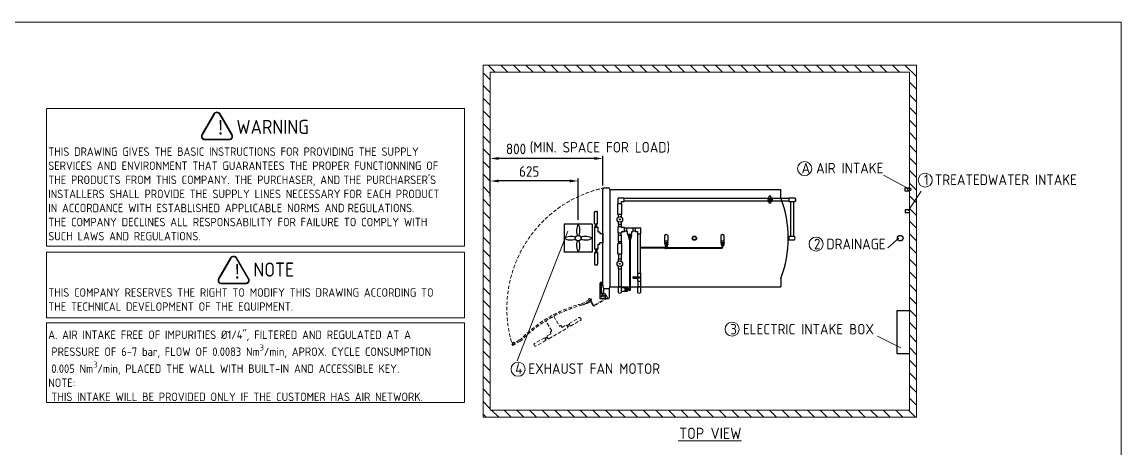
# Model space of a CAD drawing. Header units: millimetres. Extents: x -414134 to -402414, y -47635 to -39395.
# Drawn here: x -410227 to -402414, y -42427 to -39395 of the extents above; entities that cross this region are included whole.
import ezdxf

# ---------------------------------------------------------------- set-up
doc = ezdxf.new("R2010")
doc.units = ezdxf.units.MM
doc.linetypes.add('HIDDEN', pattern=[9.525, 6.35, -3.175])
doc.layers.get('0').update_dxf_attribs({"lineweight": 25})
for name, color, linetype, lineweight in [('D', 3, 'Continuous', 13), ('F', 7, 'Continuous', 15), ('H', 2, 'HIDDEN', 15), ('S', 4, 'Continuous', 15)]:
    doc.layers.add(name, color=color, linetype=linetype, lineweight=lineweight)
doc.styles.get("Standard").update_dxf_attribs({"font": 'KAIU.TTF'})
doc.styles.add('STU25', font='isocp2.shx')
doc.dimstyles.new('STU25', dxfattribs={"dimscale": 30, "dimtxt": 2.5, "dimasz": 2, "dimexe": 0.6, "dimexo": 1, "dimgap": 1, "dimtad": 1, "dimdsep": 46, "dimtxsty": 'STU25', "dimcen": 2, "dimazin": 2, "dimtfac": 1, "dimtmove": 0, "dimatfit": 3, "dimfxl": 0, "dimtolj": 1, "dimtzin": 0, "dimarcsym": 0})

# ---------------------------------------------------------------- blocks, each defined once
blk = doc.blocks.new('*D5')
at = {"layer": 'D', "color": 0, "linetype": 'Continuous', "lineweight": -2}
for p, q in [((-406897.9, -40604.4), (-406897.9, -40505.8)), ((-406332.9, -40523.8), (-406837.9, -40523.8)), ((-406272.9, -40799.9), (-406272.9, -40505.8))]:
    blk.add_line(p, q, dxfattribs=at)
at = {"layer": 'D', "color": 0}
for points in [[(-406837.9, -40513.8), (-406837.9, -40533.8), (-406897.9, -40523.8)], [(-406332.9, -40533.8), (-406332.9, -40513.8), (-406272.9, -40523.8)]]:
    blk.add_solid(points, dxfattribs=at)
at = {"layer": 'Defpoints', "color": 0}
for p in [(-406897.9, -40523.8), (-406897.9, -40634.4), (-406272.9, -40829.9)]:
    blk.add_point(p, dxfattribs=at)
at = {"layer": 'D', "color": 0, "insert": (-406621.7, -40456.3), "char_height": 75, "attachment_point": 5, "style": 'STU25'}
blk.add_mtext('\\A1;625', dxfattribs=at)
blk = doc.blocks.new('*D10')
at = {"layer": 'D', "color": 0, "lineweight": -2}
for p, q in [((-406897.9, -40634.4), (-406897.9, -40345.9)), ((-406157.9, -40363.9), (-406837.9, -40363.9)), ((-406097.9, -40554.9), (-406097.9, -40345.9))]:
    blk.add_line(p, q, dxfattribs=at)
at = {"layer": 'D', "color": 0}
for points in [[(-406837.9, -40353.9), (-406837.9, -40373.9), (-406897.9, -40363.9)], [(-406157.9, -40373.9), (-406157.9, -40353.9), (-406097.9, -40363.9)]]:
    blk.add_solid(points, dxfattribs=at)
at = {"layer": 'Defpoints', "color": 0}
for p in [(-406897.9, -40363.9), (-406097.9, -40584.9), (-406897.9, -40664.4)]:
    blk.add_point(p, dxfattribs=at)
at = {"layer": 'D', "color": 0, "insert": (-406714.7, -40296.4), "char_height": 75, "attachment_point": 5, "style": 'STU25'}
blk.add_mtext('\\A1;800', dxfattribs=at)
blk = doc.blocks.new('521245')
at = {"layer": 'D'}
h = blk.add_hatch(color=11, dxfattribs=at)
edge = h.paths.add_edge_path()
edge.add_line((-242346.7, -14322.6), (-242432.1, -14470.5))
edge.add_arc((-242410.4, -14483), 25, 150, 270)
edge.add_line((-242410.4, -14508), (-242239.7, -14508))
edge.add_arc((-242239.7, -14483), 25, 270, 390)
edge.add_line((-242218.1, -14470.5), (-242303.4, -14322.6))
edge.add_arc((-242325.1, -14335.1), 25, 30, 150)
edge = h.paths.add_edge_path(flags=16)
edge.add_arc((-242325.1, -14335.1), 20, 30, 150)
edge.add_line((-242342.4, -14325.1), (-242427.7, -14473))
edge.add_arc((-242410.4, -14483), 20, 150, 270)
edge.add_line((-242410.4, -14503), (-242239.7, -14503))
edge.add_arc((-242239.7, -14483), 20, 270, 390)
edge.add_line((-242222.4, -14473), (-242307.7, -14325.1))
at = {"layer": 'D', "color": 11}
for p, q in [((-242346.7, -14322.6), (-242432.1, -14470.5)), ((-242342.4, -14325.1), (-242427.7, -14473)), ((-242307.7, -14325.1), (-242222.4, -14473)), ((-242303.4, -14322.6), (-242218.1, -14470.5)), ((-242410.4, -14503), (-242239.7, -14503)), ((-242410.4, -14508), (-242239.7, -14508))]:
    blk.add_line(p, q, dxfattribs=at)
for centre, radius, start, end in [((-242325.1, -14335.1), 25, 30, 150), ((-242325.1, -14335.1), 20, 30, 150), ((-242410.4, -14483), 25, 150, 270), ((-242410.4, -14483), 20, 150, 270), ((-242239.7, -14483), 25, 270, 30), ((-242239.7, -14483), 20, 270, 30)]:
    blk.add_arc(centre, radius, start, end, dxfattribs=at)
at = {"layer": 'D', "color": 11, "insert": (-242333.4, -14369.8), "char_height": 100, "attachment_point": 1, "style": 'STU25'}
blk.add_mtext('{\\f標楷體|b0|i0|c136|p65;!}', dxfattribs=at)
blk = doc.blocks.new('541')
at = {"layer": 'D'}
h = blk.add_hatch(color=11, dxfattribs=at)
edge = h.paths.add_edge_path()
edge.add_line((-239711.4, -15363.8), (-239796.8, -15511.7))
edge.add_arc((-239775.1, -15524.2), 25, 150, 270)
edge.add_line((-239775.1, -15549.2), (-239604.4, -15549.2))
edge.add_arc((-239604.4, -15524.2), 25, 270, 390)
edge.add_line((-239582.8, -15511.7), (-239668.1, -15363.8))
edge.add_arc((-239689.8, -15376.3), 25, 30, 150)
edge = h.paths.add_edge_path(flags=16)
edge.add_arc((-239689.8, -15376.3), 20, 30, 150)
edge.add_line((-239707.1, -15366.3), (-239792.5, -15514.2))
edge.add_arc((-239775.1, -15524.2), 20, 150, 270)
edge.add_line((-239775.1, -15544.2), (-239604.4, -15544.2))
edge.add_arc((-239604.4, -15524.2), 20, 270, 390)
edge.add_line((-239587.1, -15514.2), (-239672.5, -15366.3))
at = {"layer": 'D', "color": 11}
for p, q in [((-239711.4, -15363.8), (-239796.8, -15511.7)), ((-239707.1, -15366.3), (-239792.5, -15514.2)), ((-239672.5, -15366.3), (-239587.1, -15514.2)), ((-239668.1, -15363.8), (-239582.8, -15511.7)), ((-239775.1, -15544.2), (-239604.4, -15544.2)), ((-239775.1, -15549.2), (-239604.4, -15549.2))]:
    blk.add_line(p, q, dxfattribs=at)
for centre, radius, start, end in [((-239689.8, -15376.3), 25, 30, 150), ((-239689.8, -15376.3), 20, 30, 150), ((-239775.1, -15524.2), 25, 150, 270), ((-239775.1, -15524.2), 20, 150, 270), ((-239604.4, -15524.2), 25, 270, 30), ((-239604.4, -15524.2), 20, 270, 30)]:
    blk.add_arc(centre, radius, start, end, dxfattribs=at)
at = {"layer": 'D', "color": 11, "insert": (-239698.1, -15411.1), "char_height": 100, "attachment_point": 1, "style": 'STU25'}
blk.add_mtext('{\\f標楷體|b0|i0|c136|p65;!}', dxfattribs=at)

msp = doc.modelspace()

# ---------------------------------------------------------------- hatches: boundary and pattern name
at = {"layer": 'H', "linetype": 'HIDDEN', "ltscale": 10}
h = msp.add_hatch(dxfattribs=at)
h.set_pattern_fill('ANSI31', color=256, scale=20, angle=270, style=0)
h.set_pattern_definition([(315, (-393168.53, -46261.22), (44.90128, 44.90128), [])])
h.paths.add_polyline_path([(-406947.9, -39700.401), (-406947.9, -42200.401), (-403868.827, -42200.401), (-403868.827, -39700.401)])
h.paths.add_polyline_path([(-406897.9, -39750.401), (-406897.9, -42150.401), (-403918.827, -42150.401), (-403918.827, -39750.401)], flags=16)

# ---------------------------------------------------------------- linework, layer by layer
at = {"linetype": 'Continuous'}
for p, q in [((-406097.896, -40597.401), (-406097.896, -40584.901)), ((-406084.896, -40571.901), (-406059.896, -40571.901)), ((-403951.202, -40572.771), (-403918.827, -40572.771)), ((-403951.202, -40572.771), (-403951.202, -40592.771)), ((-403951.202, -40592.771), (-403918.827, -40592.771)), ((-405989.4, -40686.968), (-405989.4, -40646.901)), ((-405947.286, -40644.901), (-405987.4, -40644.901)), ((-405964.4, -40686.968), (-405964.4, -40669.901)), ((-405964.4, -40669.901), (-405947.286, -40669.901)), ((-405947.286, -40647.401), (-405947.286, -40644.901)), ((-405947.286, -40669.901), (-405947.286, -40644.901)), ((-404924.62, -40647.401), (-405947.286, -40647.401)), ((-404924.62, -40667.401), (-405947.286, -40667.401)), ((-404914.62, -40644.901), (-404924.62, -40644.901)), ((-404924.62, -40644.901), (-404924.62, -40669.901)), ((-404914.62, -40669.901), (-404924.62, -40669.901)), ((-404914.62, -40682.401), (-404914.62, -40632.401)), ((-404904.62, -40632.401), (-404914.62, -40632.401)), ((-404914.62, -40644.901), (-404914.62, -40669.901)), ((-404904.62, -40682.401), (-404914.62, -40682.401)), ((-404904.62, -40682.401), (-404904.62, -40632.401)), ((-404904.62, -40644.901), (-404904.62, -40669.901)), ((-404894.62, -40644.901), (-404904.62, -40644.901)), ((-404894.62, -40669.901), (-404904.62, -40669.901)), ((-404894.62, -40644.901), (-404894.62, -40669.901)), ((-404775.095, -40647.401), (-404894.62, -40647.401)), ((-404775.095, -40667.401), (-404894.62, -40667.401)), ((-404775.095, -40644.901), (-404775.095, -40669.901)), ((-404729.596, -40644.901), (-404775.095, -40644.901)), ((-404775.095, -40669.901), (-404729.596, -40669.901)), ((-404761.065, -40917.401), (-404761.065, -40669.901)), ((-404741.065, -40917.401), (-404741.065, -40669.901)), ((-404724.596, -40657.401), (-404729.596, -40644.901)), ((-404729.596, -40669.901), (-404724.596, -40657.401)), ((-406155.86, -40828.717), (-406155.86, -40744.99)), ((-406150.86, -40739.99), (-406139.86, -40739.99)), ((-406134.86, -40828.717), (-406134.86, -40744.99)), ((-405989.4, -40761.968), (-405989.4, -40780.865)), ((-405964.4, -40780.865), (-405964.4, -40761.968)), ((-406172.9, -40829.901), (-406372.9, -40829.901)), ((-406372.9, -40829.901), (-406372.9, -41029.901)), ((-406172.9, -40829.901), (-406172.9, -41029.901)), ((-406155.36, -40851.151), (-406156.86, -40852.651)), ((-406156.86, -40852.651), (-406156.86, -41007.151)), ((-406155.86, -40828.717), (-406134.86, -40828.717)), ((-406155.36, -40851.151), (-406135.36, -40851.151)), ((-406150.11, -40851.151), (-406150.11, -40828.717)), ((-406140.61, -40851.151), (-406140.61, -40828.717)), ((-406135.36, -40851.151), (-406133.86, -40852.651)), ((-406133.86, -40852.651), (-406133.86, -40884.901)), ((-405989.4, -40812.09), (-405989.4, -40831.478)), ((-405989.4, -40831.478), (-405964.4, -40831.478)), ((-405989.4, -40847.013), (-405964.4, -40847.013)), ((-405989.4, -40892.013), (-405989.4, -40847.013)), ((-405986.9, -40831.478), (-405986.9, -40847.013)), ((-405966.9, -40831.478), (-405966.9, -40847.013)), ((-405964.4, -40831.478), (-405964.4, -40812.09)), ((-405964.4, -40854.513), (-405964.4, -40847.013)), ((-405944.4, -40854.513), (-405964.4, -40854.513)), ((-405944.4, -40884.513), (-405944.4, -40854.513)), ((-405929.011, -40857.013), (-405884.011, -40857.013)), ((-405929.011, -40857.013), (-405929.011, -40882.013)), ((-405884.011, -40857.013), (-405884.011, -40882.013)), ((-405868.623, -40857.013), (-405828.556, -40857.013)), ((-406133.86, -40884.901), (-406120.36, -40884.901)), ((-406118.86, -40886.401), (-406120.36, -40884.901)), ((-406118.86, -40886.401), (-406118.86, -40897.401)), ((-406118.86, -40897.401), (-406097.896, -40897.401)), ((-405989.4, -40892.013), (-405964.4, -40892.013)), ((-405989.4, -40907.401), (-405989.4, -40952.401)), ((-405989.4, -40907.401), (-405964.4, -40907.401)), ((-405986.9, -40907.401), (-405986.9, -40892.013)), ((-405966.9, -40907.401), (-405966.9, -40892.013)), ((-405964.4, -40884.513), (-405964.4, -40892.013)), ((-405944.4, -40884.513), (-405964.4, -40884.513)), ((-405964.4, -40952.401), (-405964.4, -40907.401)), ((-405929.011, -40859.513), (-405944.4, -40859.513)), ((-405929.011, -40879.513), (-405944.4, -40879.513)), ((-405921.511, -40882.013), (-405929.011, -40882.013)), ((-405921.511, -40902.013), (-405921.511, -40882.013)), ((-405921.511, -40902.013), (-405891.511, -40902.013)), ((-405891.511, -40902.013), (-405891.511, -40882.013)), ((-405891.511, -40882.013), (-405884.011, -40882.013)), ((-405868.623, -40859.513), (-405884.011, -40859.513)), ((-405868.623, -40879.513), (-405884.011, -40879.513)), ((-405868.623, -40882.013), (-405851.556, -40882.013)), ((-405851.556, -40882.013), (-405851.556, -40899.127)), ((-405851.556, -40899.127), (-405826.556, -40899.127)), ((-405849.056, -41178.584), (-405849.056, -40899.127)), ((-405829.056, -40899.127), (-405826.556, -40899.127)), ((-405829.056, -41178.584), (-405829.056, -40899.127)), ((-405826.556, -40899.127), (-405826.556, -40859.013)), ((-405646.9, -40904.901), (-405659.4, -40909.901)), ((-405659.4, -40909.901), (-405659.4, -40949.901)), ((-405634.4, -40909.901), (-405646.9, -40904.901)), ((-405634.4, -40949.901), (-405634.4, -40909.901)), ((-405246.9, -40904.901), (-405259.4, -40909.901)), ((-405259.4, -40909.901), (-405259.4, -40949.901)), ((-405234.4, -40909.901), (-405246.9, -40904.901)), ((-405234.4, -40949.901), (-405234.4, -40909.901)), ((-404774.52, -40917.401), (-404774.52, -40942.401)), ((-404734.52, -40917.401), (-404774.52, -40917.401)), ((-404774.52, -40939.901), (-404774.52, -40919.901)), ((-404729.52, -40929.901), (-404734.52, -40917.401)), ((-404734.52, -40942.401), (-404729.52, -40929.901)), ((-406155.36, -41008.651), (-406156.86, -41007.151)), ((-406135.36, -41008.651), (-406155.36, -41008.651)), ((-406150.11, -41008.651), (-406150.11, -41031.086)), ((-406140.61, -41008.651), (-406140.61, -41031.086)), ((-406135.36, -41008.651), (-406133.86, -41007.151)), ((-406120.36, -40974.901), (-406133.86, -40974.901)), ((-406133.86, -40974.901), (-406133.86, -41007.151)), ((-406118.86, -40973.401), (-406120.36, -40974.901)), ((-406097.896, -40962.401), (-406118.86, -40962.401)), ((-406118.86, -40973.401), (-406118.86, -40962.401)), ((-405989.4, -40952.401), (-405964.4, -40952.401)), ((-405986.9, -40952.401), (-405986.9, -40967.401)), ((-405966.9, -40952.401), (-405966.9, -40967.401)), ((-405659.4, -40949.901), (-405634.4, -40949.901)), ((-405259.4, -40949.901), (-405234.4, -40949.901)), ((-404774.52, -40942.401), (-404734.52, -40942.401)), ((-406172.9, -41029.901), (-406372.9, -41029.901)), ((-406155.86, -41031.086), (-406155.86, -41114.812)), ((-406155.86, -41031.086), (-406134.86, -41031.086)), ((-406134.86, -41031.086), (-406134.86, -41114.812)), ((-405989.4, -41076.911), (-405989.4, -41096.299)), ((-405989.4, -41076.911), (-405964.4, -41076.911)), ((-405986.9, -41042.401), (-405986.9, -41076.911)), ((-405966.9, -41042.401), (-405966.9, -41076.911)), ((-405964.4, -41096.299), (-405964.4, -41076.911)), ((-406150.86, -41119.812), (-406139.86, -41119.812)), ((-405989.4, -41127.524), (-405989.4, -41146.911)), ((-405989.4, -41146.911), (-405964.4, -41146.911)), ((-405986.9, -41146.911), (-405986.9, -41274.901)), ((-405966.9, -41146.911), (-405966.9, -41274.901)), ((-405964.4, -41146.911), (-405964.4, -41127.524)), ((-406108.396, -41241.494), (-406097.896, -41241.494)), ((-406097.896, -41247.494), (-406108.396, -41247.494)), ((-405851.556, -41178.584), (-405851.556, -41236.215)), ((-405851.556, -41178.584), (-405826.556, -41178.584)), ((-405851.556, -41236.215), (-405826.556, -41236.215)), ((-405849.056, -41236.215), (-405849.056, -41274.901)), ((-405829.056, -41236.215), (-405829.056, -41274.901)), ((-405826.556, -41236.215), (-405826.556, -41178.584)), ((-406116.396, -41359.494), (-406116.396, -41249.494)), ((-406086.396, -41324.494), (-406116.396, -41324.494)), ((-406110.396, -41249.494), (-406110.396, -41324.494)), ((-406097.896, -41262.401), (-406097.896, -41274.901)), ((-406084.896, -41287.901), (-406059.896, -41287.901)), ((-405964.4, -41274.858), (-405989.4, -41274.858)), ((-405989.4, -41274.858), (-405989.4, -41314.858)), ((-405989.4, -41314.858), (-405976.9, -41319.858)), ((-405976.9, -41319.858), (-405964.4, -41314.858)), ((-405964.4, -41314.858), (-405964.4, -41274.858)), ((-405940.018, -41282.358), (-405964.4, -41282.358)), ((-405964.4, -41307.358), (-405940.018, -41307.358)), ((-405940.018, -41307.358), (-405940.018, -41282.358)), ((-405931.472, -41307.358), (-405931.472, -41282.358)), ((-405923.074, -41307.358), (-405923.074, -41282.358)), ((-405851.556, -41274.858), (-405851.556, -41314.858)), ((-405826.556, -41274.858), (-405851.556, -41274.858)), ((-405851.556, -41314.858), (-405839.056, -41319.858)), ((-405839.056, -41319.858), (-405826.556, -41314.858)), ((-405826.556, -41314.858), (-405826.556, -41274.858)), ((-406076.396, -41349.494), (-406076.396, -41334.494))]:
    msp.add_line(p, q, dxfattribs=at)
for p, q in [((-406097.896, -41262.401), (-406097.896, -40597.401)), ((-406046.896, -40584.901), (-406046.896, -41274.901)), ((-406046.896, -40584.901), (-404832.666, -40584.901)), ((-406046.896, -40584.901), (-406046.896, -41274.901)), ((-404832.666, -40643.612), (-404832.666, -40584.901)), ((-405961.9, -40686.968), (-405991.9, -40686.968)), ((-405991.9, -40761.968), (-405991.9, -40686.968)), ((-405961.9, -40761.968), (-405961.9, -40686.968)), ((-405961.9, -40761.968), (-405991.9, -40761.968)), ((-403949.393, -40729.144), (-403949.393, -40749.144)), ((-403918.827, -40729.144), (-403949.393, -40729.144)), ((-403918.827, -40749.144), (-403949.393, -40749.144)), ((-405868.623, -40857.013), (-405868.623, -40882.013)), ((-406097.896, -40897.401), (-406097.896, -40962.401)), ((-405917.511, -40911.616), (-405917.511, -40916.616)), ((-405917.511, -40911.616), (-405894.511, -40911.616)), ((-405917.511, -40916.616), (-405894.511, -40916.616)), ((-405916.511, -40902.013), (-405896.511, -40902.013)), ((-405916.511, -40911.616), (-405916.511, -40902.013)), ((-405916.124, -40924.46), (-405895.752, -40924.46)), ((-405916.124, -40924.46), (-405916.124, -40928.382)), ((-405916.124, -40928.382), (-405895.752, -40928.382)), ((-405914.511, -40916.616), (-405914.511, -40920.538)), ((-405914.511, -40920.538), (-405897.511, -40920.538)), ((-405913.124, -40932.304), (-405898.752, -40932.304)), ((-405913.124, -40932.304), (-405913.124, -40936.225)), ((-405910.511, -40920.538), (-405910.511, -40924.46)), ((-405910.511, -40928.382), (-405910.511, -40932.304)), ((-405901.511, -40920.538), (-405901.511, -40924.46)), ((-405901.511, -40928.382), (-405901.511, -40932.304)), ((-405898.752, -40932.304), (-405898.752, -40936.225)), ((-405897.511, -40916.616), (-405897.511, -40920.538)), ((-405895.752, -40924.46), (-405895.752, -40928.382)), ((-405895.511, -40911.616), (-405895.511, -40902.013)), ((-405894.511, -40911.616), (-405894.511, -40916.616)), ((-405868.623, -40859.513), (-405868.623, -40879.513)), ((-405991.9, -41042.401), (-405991.9, -40967.401)), ((-405961.9, -40967.401), (-405991.9, -40967.401)), ((-405961.9, -41042.401), (-405961.9, -40967.401)), ((-405913.124, -40936.225), (-405898.752, -40936.225)), ((-405907.938, -40936.225), (-405907.938, -41294.858)), ((-405903.938, -40936.225), (-405903.938, -41294.858)), ((-405657.922, -40996.33), (-405829.056, -40996.33)), ((-405657.922, -41000.33), (-405829.056, -41000.33)), ((-405658.4, -40959.505), (-405658.4, -40964.505)), ((-405658.4, -40959.505), (-405635.4, -40959.505)), ((-405658.4, -40964.505), (-405635.4, -40964.505)), ((-405657.922, -41003.516), (-405657.922, -40993.145)), ((-405657.922, -40993.145), (-405652.086, -40993.145)), ((-405657.922, -41003.516), (-405652.086, -41003.516)), ((-405657.013, -40972.348), (-405657.013, -40976.27)), ((-405657.013, -40972.348), (-405636.641, -40972.348)), ((-405657.013, -40976.27), (-405636.641, -40976.27)), ((-405656.9, -40959.505), (-405656.9, -40949.901)), ((-405656.9, -40949.901), (-405636.9, -40949.901)), ((-405655.4, -40964.505), (-405655.4, -40968.426)), ((-405655.4, -40968.426), (-405638.4, -40968.426)), ((-405654.013, -40980.192), (-405654.013, -40984.114)), ((-405654.013, -40980.192), (-405639.641, -40980.192)), ((-405654.013, -40984.114), (-405639.641, -40984.114)), ((-405652.086, -41003.516), (-405652.086, -40993.145)), ((-405652.086, -40995.33), (-405649.9, -40995.33)), ((-405652.086, -40995.412), (-405652.086, -41001.249)), ((-405652.086, -41001.33), (-405641.714, -41001.33)), ((-405652.013, -40984.114), (-405641.641, -40984.114)), ((-405652.013, -40984.114), (-405652.013, -40989.951)), ((-405652.013, -40989.951), (-405641.641, -40989.951)), ((-405651.4, -40968.426), (-405651.4, -40972.348)), ((-405651.4, -40976.27), (-405651.4, -40980.192)), ((-405649.9, -40995.33), (-405649.9, -40989.951)), ((-405643.9, -40995.33), (-405643.9, -40989.951)), ((-405643.9, -40995.33), (-405641.714, -40995.33)), ((-405642.4, -40968.426), (-405642.4, -40972.348)), ((-405642.4, -40976.27), (-405642.4, -40980.192)), ((-405635.878, -40993.145), (-405641.714, -40993.145)), ((-405641.714, -41003.516), (-405641.714, -40993.145)), ((-405641.714, -40995.412), (-405641.714, -41001.249)), ((-405635.878, -41003.516), (-405641.714, -41003.516)), ((-405641.641, -40984.114), (-405641.641, -40989.951)), ((-405639.641, -40980.192), (-405639.641, -40984.114)), ((-405638.4, -40964.505), (-405638.4, -40968.426)), ((-405636.641, -40972.348), (-405636.641, -40976.27)), ((-405635.9, -40959.505), (-405635.9, -40949.901)), ((-405635.878, -41003.516), (-405635.878, -40993.145)), ((-405635.878, -40996.33), (-405251.9, -40996.33)), ((-405635.878, -41000.33), (-405251.9, -41000.33)), ((-405635.4, -40959.505), (-405635.4, -40964.505)), ((-405258.4, -40959.505), (-405258.4, -40964.505)), ((-405258.4, -40959.505), (-405235.4, -40959.505)), ((-405258.4, -40964.505), (-405235.4, -40964.505)), ((-405257.013, -40972.348), (-405257.013, -40976.27)), ((-405257.013, -40972.348), (-405236.641, -40972.348)), ((-405257.013, -40976.27), (-405236.641, -40976.27)), ((-405256.9, -40949.901), (-405236.9, -40949.901)), ((-405256.9, -40959.505), (-405256.9, -40949.901)), ((-405255.4, -40964.505), (-405255.4, -40968.426)), ((-405255.4, -40968.426), (-405238.4, -40968.426)), ((-405254.013, -40980.192), (-405254.013, -40984.114)), ((-405254.013, -40980.192), (-405239.641, -40980.192)), ((-405254.013, -40984.114), (-405239.641, -40984.114)), ((-405251.4, -40968.426), (-405251.4, -40972.348)), ((-405251.4, -40976.27), (-405251.4, -40980.192)), ((-405248.9, -40993.33), (-405248.9, -40984.114)), ((-405244.9, -40993.33), (-405244.9, -40984.114)), ((-405242.4, -40968.426), (-405242.4, -40972.348)), ((-405242.4, -40976.27), (-405242.4, -40980.192)), ((-405239.641, -40980.192), (-405239.641, -40984.114)), ((-405238.4, -40964.505), (-405238.4, -40968.426)), ((-405236.641, -40972.348), (-405236.641, -40976.27)), ((-405235.9, -40959.505), (-405235.9, -40949.901)), ((-405235.4, -40959.505), (-405235.4, -40964.505)), ((-405961.9, -41042.401), (-405991.9, -41042.401)), ((-405879.606, -41203.257), (-405851.556, -41203.257)), ((-405879.606, -41213.228), (-405851.556, -41213.228)), ((-405851.556, -41203.257), (-405839.056, -41204.798)), ((-405851.556, -41213.228), (-405839.056, -41211.687)), ((-404832.666, -41216.191), (-404832.666, -41274.901)), ((-406092.396, -41287.901), (-406052.396, -41287.901)), ((-406092.396, -41287.901), (-406092.396, -41306.494)), ((-406092.396, -41322.164), (-406092.396, -41306.494)), ((-406092.396, -41311.494), (-406092.396, -41321.733)), ((-406052.396, -41287.901), (-406052.396, -41353.494)), ((-406052.396, -41311.494), (-406052.396, -41353.494)), ((-406046.896, -41274.901), (-404832.666, -41274.901)), ((-405940.018, -41283.358), (-405931.472, -41283.358)), ((-405940.018, -41306.358), (-405931.472, -41306.358)), ((-405931.472, -41282.358), (-405923.074, -41282.358)), ((-405931.472, -41307.358), (-405923.074, -41307.358)), ((-405908.891, -41289.625), (-405923.074, -41289.625)), ((-405908.891, -41300.091), (-405923.074, -41300.091)), ((-406058.396, -41359.494), (-406116.396, -41359.494))]:
    msp.add_line(p, q)
msp.add_lwpolyline([(-405907.938, -41289.074), (-405911.947, -41291.389), (-405911.947, -41298.327), (-405905.938, -41301.796), (-405899.929, -41298.327), (-405899.929, -41291.389), (-405903.938, -41289.074)])
msp.add_lwpolyline([(-403918.827, -41444.858), (-404008.424, -41444.858), (-404008.424, -41749.546), (-403918.827, -41749.546)], dxfattribs=at)
for centre, radius in [((-403918.827, -40582.771), 10.761), ((-405976.9, -40796.478), 20), ((-405976.9, -40796.478), 3), ((-406272.9, -40929.901), 20), ((-406272.9, -40929.901), 20), ((-406272.9, -40929.901), 20), ((-406272.9, -40929.901), 20), ((-405446.9, -40929.901), 15), ((-405446.9, -40929.901), 11.88), ((-403983.827, -40929.901), 20), ((-405976.9, -41111.911), 20), ((-405976.9, -41111.911), 3), ((-405839.056, -41208.242), 3.445), ((-406090.396, -41341.994), 6.45), ((-406090.396, -41341.994), 6.45)]:
    msp.add_circle(centre, radius)
for centre, radius, start, end in [((-406084.896, -40584.901), 13, 90, 180), ((-406059.896, -40584.901), 13, 0, 90), ((-405987.4, -40646.901), 2, 90, 180), ((-406150.86, -40744.99), 5, 90, 180), ((-406139.86, -40744.99), 5, 0, 90), ((-405828.556, -40859.013), 2, 0, 90), ((-406150.86, -41114.812), 5, 180, 270), ((-406139.86, -41114.812), 5, 270, 0), ((-406108.396, -41249.494), 8, 90, 180), ((-406108.396, -41249.494), 2, 90, 180), ((-406084.896, -41274.901), 13, 180, 270), ((-406086.396, -41334.494), 10, 0, 90), ((-406059.896, -41274.901), 13, 270, 0), ((-406086.396, -41349.494), 10, 270, 0)]:
    msp.add_arc(centre, radius, start, end, dxfattribs=at)
at = {"lineweight": -3}
msp.add_arc((-405577.191, -40929.901), 797.671, 338.9669191, 21.0330809, dxfattribs=at)
for centre, radius, start, end in [((-406191.875, -40875.777), 93.11, 150.4818019, 201.9770324), ((-406353.924, -40875.777), 93.11, 338.0229676, 29.5181981), ((-406327.025, -41010.926), 93.11, 68.0229676, 119.5181981), ((-406327.025, -40848.877), 93.11, 240.4818019, 291.9770324), ((-406218.775, -41010.926), 93.11, 60.4818019, 111.9770324), ((-406218.775, -40848.877), 93.11, 248.0229676, 299.5181981), ((-406191.875, -40984.026), 93.11, 158.0229676, 209.5181981), ((-406353.924, -40984.026), 93.11, 330.4818019, 21.9770324), ((-405251.9, -40993.33), 3, 270, 0), ((-405251.9, -40993.33), 7, 270, 0), ((-405879.985, -41208.242), 5, 85.6472011, 274.3527989), ((-406095.396, -41322.164), 3, 309.0344353, 0), ((-405905.938, -41294.858), 2, 180, 0), ((-406058.396, -41353.494), 6, 270, 0)]:
    msp.add_arc(centre, radius, start, end)
at = {"layer": 'D'}
for p, q in [((-403918.827, -40582.771), (-404102.655, -40482.914)), ((-403927.09, -40736.31), (-403835.972, -40597.095)), ((-406706.647, -41800.022), (-406346.329, -40880.15)), ((-404144.835, -41626.436), (-403979.366, -41707.94)), ((-405562.894, -42369.749), (-405111.929, -42369.749))]:
    msp.add_line(p, q, dxfattribs=at)
at = {"layer": 'D', "linetype": 'Continuous'}
msp.add_line((-403993.262, -40929.901), (-404072.061, -40997.898), dxfattribs=at)
at = {"layer": 'D', "color": 11}
for points in [[(-410053.283, -40009.684), (-407080.724, -40009.684), (-407080.724, -40987.162), (-410053.283, -40987.162)], [(-410053.283, -41030.24), (-407080.724, -41030.24), (-407080.724, -41496.324), (-410053.283, -41496.324)], [(-410053.283, -41531.494), (-407080.724, -41531.494), (-407080.724, -42095.877), (-410053.283, -42095.877)]]:
    msp.add_lwpolyline(points, close=True, dxfattribs=at)
at = {"layer": 'D'}
for centre in [(-404663.118, -40435.765), (-403806.269, -40517.889), (-404581.666, -40971.667), (-405179.272, -41576.014), (-406700.278, -41860.173)]:
    msp.add_circle(centre, 50, dxfattribs=at)
at = {"layer": 'F', "color": 6}
msp.add_lwpolyline([(-414134.381, -39394.763), (-414134.381, -47634.763), (-402414.381, -47634.763), (-402414.381, -39394.763)], close=True, dxfattribs=at)
msp.add_lwpolyline([(-414134.381, -39394.763), (-414134.381, -47634.763), (-402414.381, -47634.763), (-402414.381, -39394.763)], close=True, dxfattribs=at)
at = {"layer": 'H', "ltscale": 4}
for p, q in [((-406090.901, -41326.12), (-406103.892, -41333.62)), ((-406196.227, -41367.877), (-406236.411, -41391.078)), ((-406179.969, -41370.038), (-406231.411, -41399.738)), ((-406189.164, -41375.924), (-406213.413, -41389.924)), ((-406213.413, -41389.924), (-406210.413, -41395.12)), ((-406186.164, -41381.12), (-406210.413, -41395.12)), ((-406191.933, -41357.315), (-406199.727, -41361.815)), ((-406199.727, -41361.815), (-406194.093, -41373.573)), ((-406196.227, -41367.877), (-406194.093, -41373.573)), ((-406184.567, -41368.073), (-406194.093, -41373.573)), ((-406184.567, -41368.073), (-406191.933, -41357.315)), ((-406183.237, -41360.377), (-406188.433, -41363.377)), ((-406188.433, -41363.377), (-406184.567, -41368.073)), ((-406168.432, -41407.833), (-406183.432, -41381.852)), ((-406178.871, -41365.94), (-406181.871, -41360.743)), ((-406178.236, -41378.852), (-406163.236, -41404.833)), ((-406160.504, -41405.565), (-406095.552, -41368.065)), ((-406062.241, -41355.761), (-406157.504, -41410.761)), ((-406107.552, -41347.28), (-406092.552, -41373.261)), ((-406062.241, -41355.761), (-406077.241, -41329.78)), ((-406461.194, -41588.941), (-406502.896, -41516.71)), ((-406446.605, -41484.21), (-406404.902, -41556.441)), ((-406395.376, -41550.941), (-406404.902, -41556.441)), ((-406395.376, -41550.941), (-406393.327, -41551.49)), ((-406393.327, -41551.49), (-406386.577, -41563.182)), ((-406386.577, -41563.182), (-406358.648, -41547.057)), ((-406356.598, -41547.606), (-406358.648, -41547.057)), ((-406356.598, -41547.606), (-406346.598, -41564.926)), ((-406353.973, -41552.152), (-406334.544, -41540.935)), ((-406349.223, -41560.379), (-406329.794, -41549.162)), ((-406337.419, -41535.955), (-406264.91, -41494.092)), ((-406326.919, -41554.142), (-406337.419, -41535.955)), ((-406326.919, -41554.142), (-406254.41, -41512.279)), ((-406252.58, -41505.448), (-406258.08, -41495.922)), ((-406512.677, -41637.14), (-406585.186, -41679.003)), ((-406502.177, -41655.326), (-406512.677, -41637.14)), ((-406490.372, -41630.902), (-406509.802, -41642.12)), ((-406492.997, -41626.356), (-406492.448, -41624.307)), ((-406482.997, -41643.676), (-406492.997, -41626.356)), ((-406492.448, -41624.307), (-406464.519, -41608.182)), ((-406480.948, -41644.225), (-406347.148, -41566.975)), ((-406470.72, -41594.441), (-406471.269, -41596.49)), ((-406464.519, -41608.182), (-406471.269, -41596.49)), ((-406470.72, -41594.441), (-406461.194, -41588.941)), ((-406346.598, -41564.926), (-406347.148, -41566.975)), ((-406739.189, -41689.44), (-406742.189, -41684.243)), ((-406736.627, -41679.877), (-406741.823, -41682.877)), ((-406732.333, -41669.315), (-406740.127, -41673.815)), ((-406734.493, -41685.573), (-406740.127, -41673.815)), ((-406736.627, -41679.877), (-406734.493, -41685.573)), ((-406683.648, -41660.837), (-406735.091, -41690.538)), ((-406734.493, -41685.573), (-406724.967, -41680.073)), ((-406732.333, -41669.315), (-406724.967, -41680.073)), ((-406688.648, -41652.177), (-406728.833, -41675.377)), ((-406728.833, -41675.377), (-406724.967, -41680.073)), ((-406581.516, -41695.36), (-406587.016, -41685.833)), ((-406502.177, -41655.326), (-406574.686, -41697.19)), ((-406485.622, -41639.129), (-406505.052, -41650.347)), ((-406482.997, -41643.676), (-406480.948, -41644.225))]:
    msp.add_line(p, q, dxfattribs=at)
for centre, radius, start, end in [((-405902.895, -41429.818), 877.01, 101.9773608, 197.4672798), ((-406085.901, -41334.78), 10, 30, 120), ((-406006.832, -42310.918), 946.395, 104.7301636, 135.2698364), ((-406001.832, -42319.579), 946.395, 104.7301636, 135.2698364), ((-406258.911, -41352.107), 45, 284.7301636, 300), ((-406253.911, -41360.767), 45, 284.7301636, 300), ((-406185.164, -41382.852), 8, 30, 120), ((-406185.164, -41382.852), 2, 30, 120), ((-406182.737, -41361.243), 1, 30, 120), ((-406181.469, -41367.44), 3, 300, 30), ((-406098.892, -41342.28), 10, 120, 210), ((-406161.504, -41403.833), 8, 210, 300), ((-406161.504, -41403.833), 2, 210, 300), ((-406262.41, -41498.422), 5, 30, 120), ((-406256.91, -41507.948), 5, 300, 30), ((-406741.323, -41683.743), 1, 120, 210), ((-406736.591, -41687.94), 3, 210, 300), ((-406711.148, -41613.206), 45, 300, 315.2698364), ((-406706.148, -41621.866), 45, 300, 315.2698364), ((-406582.686, -41683.333), 5, 120, 210), ((-406577.186, -41692.86), 5, 210, 300)]:
    msp.add_arc(centre, radius, start, end, dxfattribs=at)
at = {"layer": 'S', "linetype": 'Continuous'}
for p, q in [((-403868.827, -39700.401), (-406947.9, -39700.401)), ((-406947.9, -39700.401), (-406947.9, -42200.401)), ((-403918.827, -39750.401), (-406897.9, -39750.401)), ((-406897.9, -39750.401), (-406897.9, -42150.401)), ((-403918.827, -39750.401), (-403918.827, -42150.401)), ((-403868.827, -39700.401), (-403868.827, -42200.401)), ((-403918.827, -42150.401), (-406897.9, -42150.401)), ((-403868.827, -42200.401), (-406947.9, -42200.401))]:
    msp.add_line(p, q, dxfattribs=at)

# ---------------------------------------------------------------- block references
at = {"layer": 'D'}
for name, p in [('521245', (-166515.463, -25723.579)), ('541', (-169032.474, -25705.285))]:
    msp.add_blockref(name, p, dxfattribs=at)

# ---------------------------------------------------------------- texts
at = {"layer": 'D', "color": 11, "attachment_point": 1, "style": 'STU25'}
for s, insert, char_height in [('WARNING', (-408701.809, -40089.516), 100), ('\\A1;\\P\\f標楷體|b0|i0|c136|p65; \\P\\Fisocp2.shx|c136;THIS DRAWING GIVES THE BASIC INSTRUCTIONS FOR PROVIDING THE SUPPLY \\PSERVICES AND ENVIRONMENT THAT GUARANTEES THE PROPER FUNCTIONNING OF \\PTHE PRODUCTS FROM THIS COMPANY. THE PURCHASER, AND\\f???|b0|i0|c0|p65; \\Fisocp2.shx|c136;THE PURCHARSER\'S \\PINSTALLERS SHALL PROVIDE THE SUPPLY LlNES NECESSARY\\f???|b0|i0|c0|p65; \\Fisocp2.shx|c136;FOR EACH PRODUCT \\PIN ACCORDANCE WITH ESTABLlSHED APPLlCABLE NORMS AND\\f???|b0|i0|c0|p65; \\Fisocp2.shx|c136;REGULATIONS. \\PTHE COMPANY DECLlNES ALL RESPONSABILlTY FOR FAILURE TO COMPLY WITH \\PSUCH LAWS AND REGULATIONS.\\P\\P\\P\\PTHIS COMPANY RESERVES THE RIGHT TO MODIFY THIS DRAWING ACCORDING TO \\PTHE TECHNICAL DEVELOPMENT OF THE EQUIPMENT.\\P\\PA. AIR INTAKE FREE OF IMPURITIES %%C1/4"\\fISOCP2|b0|i1|c0|p2;, \\Fisocp2.shx|c136;FILTERED AND REGULATED AT A \\P\\f???|b0|i0|c0|p65; \\Fisocp2.shx|c136;PRESSURE OF 6-7 bar, FLOW OF 0.0083 Nm{\\H0.7x;\\S3^ ;}/min, APROX. CYCLE CONSUMPTION \\P\\f???|b0|i0|c0|p65; \\Fisocp2.shx|c136;0.005 Nm{\\H0.7x;\\S3^ ;}/min, PLACED THE WALL WITH BUILT-IN AND ACCESSIBLE KEY.\\PNOTE:\\P\\f???|b0|i0|c0|p65; \\Fisocp2.shx|c136;THIS INTAKE WILL BE PROVIDED ONLY IF THE CUSTOMER HAS AIR NETWORK.', (-410039.84, -40085.39), 59.999996), ('NOTE', (-408581.711, -41102.923), 100)]:
    msp.add_mtext(s, dxfattribs=dict(at, insert=insert, char_height=char_height))
at = {"layer": 'D', "char_height": 75, "attachment_point": 1, "style": 'STU25'}
for s, insert in [('{\\Fisocp2.shx;\\C3;(MIN. SPACE FOR LOAD)}', (-406617.384, -40246.662)), ('1 TREATEDWATER INTAKE', (-403814.249, -40477.305)), ('{\\C3;3 ELECTRIC INTAKE BOX}', (-405192.424, -41538.751))]:
    msp.add_mtext(s, dxfattribs=dict(at, insert=insert))
at = {"layer": 'D', "attachment_point": 1}
for s, insert, char_height in [('{\\Fisocp2.shx;\\C3;A AIR INTAKE}', (-404684.948, -40394.869), 75), ('{\\Fisocp2.shx;\\C3;2 DRAINAGE }', (-404597.03, -40933.817), 75), ('{\\Fisocp2.shx;\\C3;4 EXHAUST FAN MOTOR}', (-406720.069, -41818.815), 75), ('{\\Fisocp2.shx;\\C11;TOP VIEW}', (-405555.31, -42275.755), 80)]:
    msp.add_mtext(s, dxfattribs=dict(at, insert=insert, char_height=char_height))

# ---------------------------------------------------------------- dimensions: what is measured, and where the dimension line sits
at = {"layer": 'D'}
dim = msp.add_linear_dim(base=(-406897.9, -40363.905), p1=(-406097.896, -40584.901), p2=(-406897.9, -40664.401), dimstyle='STU25', dxfattribs=at)
dim.commit()
dim.dimension.update_dxf_attribs({"geometry": '*D10', "text_midpoint": (-406714.743, -40363.905), "dimtype": 160})
at = {"layer": 'D', "linetype": 'Continuous'}
dim = msp.add_linear_dim(base=(-406897.9, -40523.82), p1=(-406272.9, -40829.901), p2=(-406897.9, -40634.401), dimstyle='STU25', dxfattribs=at)
dim.commit()
dim.dimension.update_dxf_attribs({"geometry": '*D5', "text_midpoint": (-406621.658, -40523.82), "dimtype": 160})

doc.saveas('drawing.dxf')
